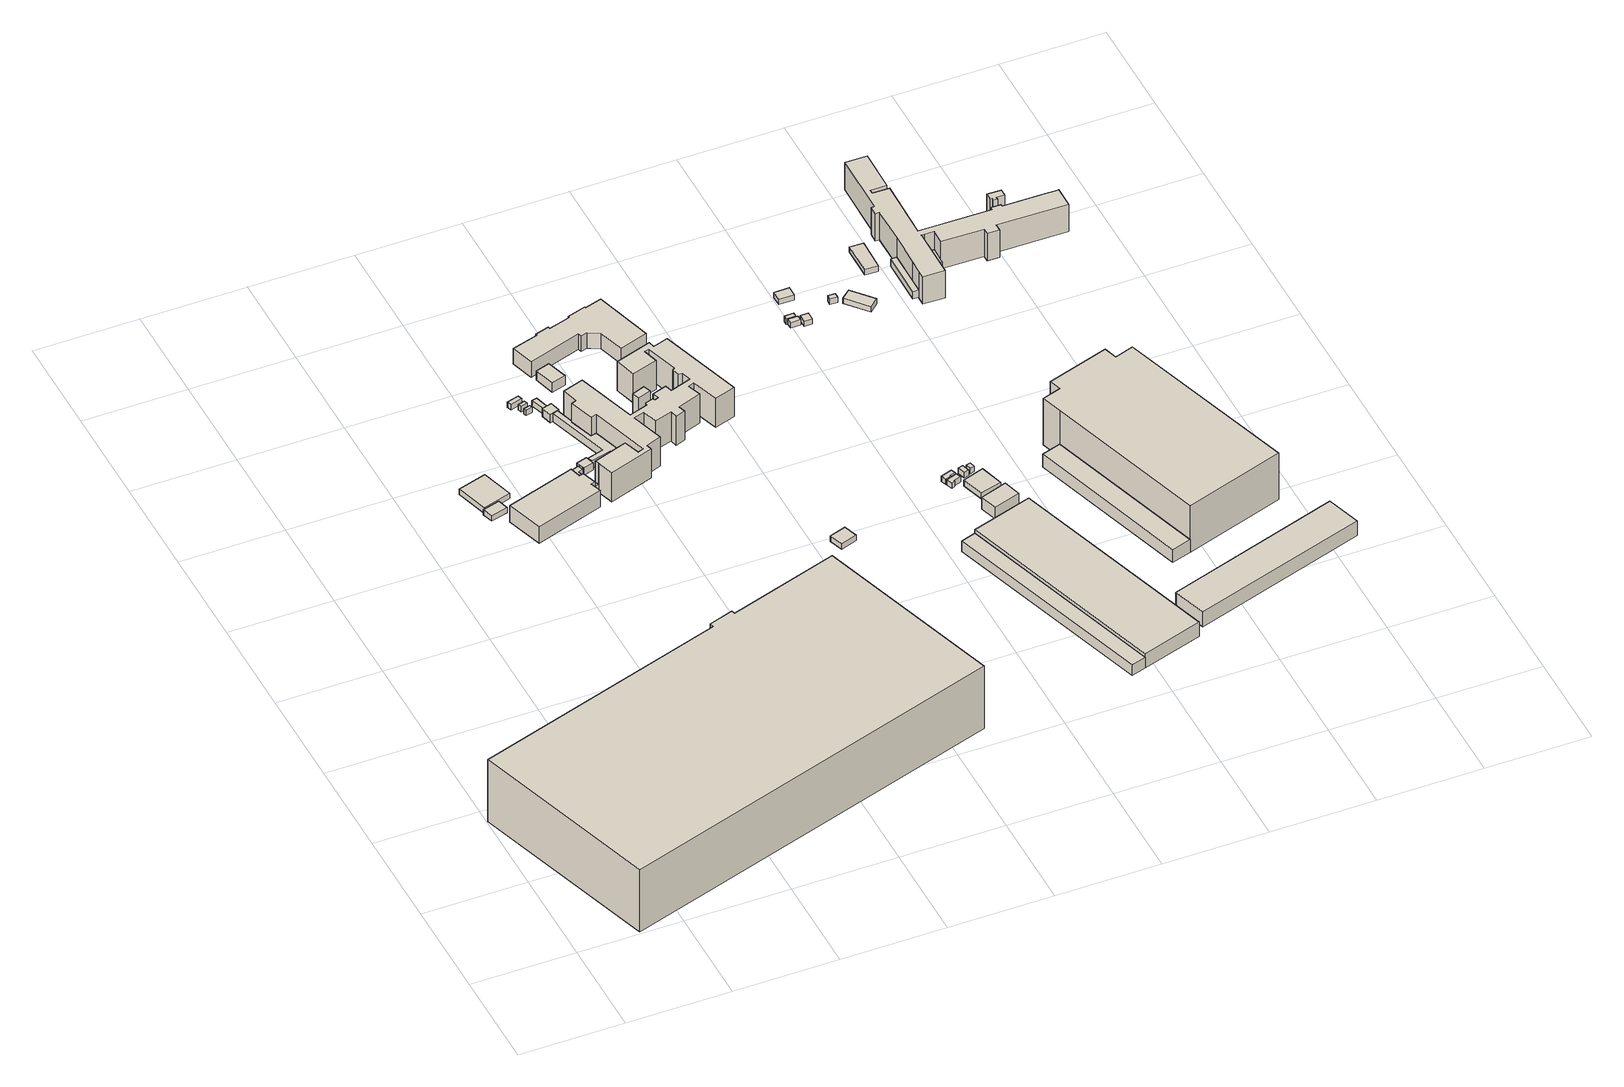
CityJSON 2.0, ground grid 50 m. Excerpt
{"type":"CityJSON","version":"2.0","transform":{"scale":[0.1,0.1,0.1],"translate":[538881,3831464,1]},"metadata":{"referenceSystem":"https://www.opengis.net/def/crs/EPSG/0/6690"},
"CityObjects":{
"building1":{"type":"Building","attributes":{"計測周辺長":590.69,"1/2500図郭":83,"区名":"住之江区","町丁目名称":"南港中１丁目","街区番号":4,"class":"3002","usage":"431","measuredHeight":34.9,"storeysAboveGround":4,"BuildingDetailAttribute.buildingRoofEdgeArea":19008.39,"BuildingDetailAttribute.buildingStructureType":"603","BuildingDetailAttribute.buildingStructureOrgType":"3","BuildingDetailAttribute.detailedUsage":"1720","BuildingDetailAttribute.specifiedBuildingCoverageRate":0.6,"BuildingDetailAttribute.surveyYear":2017,"BuildingTsunamiRiskAttribute.description":"1","BuildingTsunamiRiskAttribute.rank":"1","BuildingTsunamiRiskAttribute.depth":0.45,"BuildingHighTideRiskAttribute.description":"1","BuildingHighTideRiskAttribute.rank":"3","BuildingHighTideRiskAttribute.depth":3.2,"BuildingIDAttribute.prefecture":"27","BuildingIDAttribute.city":"27125"},"geometry":[{"type":"Solid","lod":"1","boundaries":[[[[0,1,2,3,4,5,6,7]],[[6,8,9,7]],[[5,10,8,6]],[[4,11,10,5]],[[3,12,11,4]],[[2,13,12,3]],[[1,14,13,2]],[[0,15,14,1]],[[7,9,15,0]],[[8,10,11,12,13,14,15,9]]]]}]},
"building2":{"type":"Building","attributes":{"class":"3001","BuildingDetailAttribute.specifiedBuildingCoverageRate":0.6,"BuildingDetailAttribute.surveyYear":2017,"BuildingHighTideRiskAttribute.description":"1","BuildingHighTideRiskAttribute.rank":"2","BuildingHighTideRiskAttribute.depth":1.57,"BuildingIDAttribute.prefecture":"27","BuildingIDAttribute.city":"27125"},"geometry":[{"type":"Solid","lod":"1","boundaries":[[[[16,17,18,19]],[[18,20,21,19]],[[17,22,20,18]],[[16,23,22,17]],[[19,21,23,16]],[[20,22,23,21]]]]}]},
"building3":{"type":"Building","attributes":{"class":"3001","BuildingDetailAttribute.specifiedBuildingCoverageRate":0.6,"BuildingDetailAttribute.surveyYear":2017,"BuildingHighTideRiskAttribute.description":"1","BuildingHighTideRiskAttribute.rank":"2","BuildingHighTideRiskAttribute.depth":1.65,"BuildingIDAttribute.prefecture":"27","BuildingIDAttribute.city":"27125"},"geometry":[{"type":"Solid","lod":"1","boundaries":[[[[24,25,26,27]],[[26,28,29,27]],[[25,30,28,26]],[[24,31,30,25]],[[27,29,31,24]],[[28,30,31,29]]]]}]},
"building4":{"type":"Building","attributes":{"計測周辺長":111.34,"1/2500図郭":83,"区名":"住之江区","町丁目名称":"南港中３丁目","街区番号":7,"class":"3002","usage":"422","measuredHeight":9.1,"storeysAboveGround":2,"BuildingDetailAttribute.buildingRoofEdgeArea":666.47,"BuildingDetailAttribute.buildingStructureType":"603","BuildingDetailAttribute.buildingStructureOrgType":"3","BuildingDetailAttribute.detailedUsage":"1402","BuildingDetailAttribute.specifiedBuildingCoverageRate":0.6,"BuildingDetailAttribute.surveyYear":2017,"BuildingHighTideRiskAttribute.description":"1","BuildingHighTideRiskAttribute.rank":"2","BuildingHighTideRiskAttribute.depth":1.54,"BuildingIDAttribute.prefecture":"27","BuildingIDAttribute.city":"27125"},"geometry":[{"type":"Solid","lod":"1","boundaries":[[[[32,33,34,35,36,37,38,39]],[[38,40,41,39]],[[37,42,40,38]],[[36,43,42,37]],[[35,44,43,36]],[[34,45,44,35]],[[33,46,45,34]],[[32,47,46,33]],[[39,41,47,32]],[[40,42,43,44,45,46,47,41]]]]}]},
"building5":{"type":"Building","attributes":{"計測周辺長":47.91,"1/2500図郭":83,"区名":"住之江区","町丁目名称":"南港中３丁目","街区番号":7,"class":"3003","usage":"422","storeysAboveGround":1,"BuildingDetailAttribute.buildingRoofEdgeArea":84.38,"BuildingDetailAttribute.buildingStructureType":"610","BuildingDetailAttribute.buildingStructureOrgType":"2","BuildingDetailAttribute.detailedUsage":"1402","BuildingDetailAttribute.specifiedBuildingCoverageRate":0.6,"BuildingDetailAttribute.surveyYear":2017,"BuildingHighTideRiskAttribute.description":"1","BuildingHighTideRiskAttribute.rank":"2","BuildingHighTideRiskAttribute.depth":1.54,"BuildingIDAttribute.prefecture":"27","BuildingIDAttribute.city":"27125"},"geometry":[{"type":"Solid","lod":"1","boundaries":[[[[48,49,50,51,52,53,54,55,56,57,58,59,60]],[[59,61,62,60]],[[58,63,61,59]],[[57,64,63,58]],[[56,65,64,57]],[[55,66,65,56]],[[54,67,66,55]],[[53,68,67,54]],[[52,69,68,53]],[[51,70,69,52]],[[50,71,70,51]],[[49,72,71,50]],[[48,73,72,49]],[[60,62,73,48]],[[61,63,64,65,66,67,68,69,70,71,72,73,62]]]]}]},
"building6":{"type":"Building","attributes":{"計測周辺長":19.78,"1/2500図郭":83,"区名":"住之江区","町丁目名称":"南港中３丁目","街区番号":7,"class":"3001","usage":"422","measuredHeight":4,"storeysAboveGround":1,"BuildingDetailAttribute.buildingRoofEdgeArea":24.19,"BuildingDetailAttribute.buildingStructureType":"610","BuildingDetailAttribute.buildingStructureOrgType":"2","BuildingDetailAttribute.detailedUsage":"1402","BuildingDetailAttribute.specifiedBuildingCoverageRate":0.6,"BuildingDetailAttribute.surveyYear":2017,"BuildingHighTideRiskAttribute.description":"1","BuildingHighTideRiskAttribute.rank":"2","BuildingHighTideRiskAttribute.depth":1.48,"BuildingIDAttribute.prefecture":"27","BuildingIDAttribute.city":"27125"},"geometry":[{"type":"Solid","lod":"1","boundaries":[[[[74,60,75,76,77,78,48]],[[78,79,80,48]],[[77,81,79,78]],[[76,82,81,77]],[[75,83,82,76]],[[60,84,83,75]],[[74,85,84,60]],[[48,80,85,74]],[[79,81,82,83,84,85,80]]]]}]},
"building7":{"type":"Building","attributes":{"class":"3001","BuildingDetailAttribute.specifiedBuildingCoverageRate":0.6,"BuildingDetailAttribute.surveyYear":2017,"BuildingHighTideRiskAttribute.description":"1","BuildingHighTideRiskAttribute.rank":"2","BuildingHighTideRiskAttribute.depth":1.75,"BuildingIDAttribute.prefecture":"27","BuildingIDAttribute.city":"27125"},"geometry":[{"type":"Solid","lod":"1","boundaries":[[[[86,87,88,89]],[[88,90,91,89]],[[87,92,90,88]],[[86,93,92,87]],[[89,91,93,86]],[[90,92,93,91]]]]}]},
"building8":{"type":"Building","attributes":{"class":"3001","BuildingDetailAttribute.specifiedBuildingCoverageRate":0.6,"BuildingDetailAttribute.surveyYear":2017,"BuildingHighTideRiskAttribute.description":"1","BuildingHighTideRiskAttribute.rank":"2","BuildingHighTideRiskAttribute.depth":1.75,"BuildingIDAttribute.prefecture":"27","BuildingIDAttribute.city":"27125"},"geometry":[{"type":"Solid","lod":"1","boundaries":[[[[94,95,96,97]],[[96,98,99,97]],[[95,100,98,96]],[[94,101,100,95]],[[97,99,101,94]],[[98,100,101,99]]]]}]},
"building9":{"type":"Building","attributes":{"class":"3001","BuildingDetailAttribute.specifiedBuildingCoverageRate":0.6,"BuildingDetailAttribute.surveyYear":2017,"BuildingHighTideRiskAttribute.description":"1","BuildingHighTideRiskAttribute.rank":"2","BuildingHighTideRiskAttribute.depth":1.75,"BuildingIDAttribute.prefecture":"27","BuildingIDAttribute.city":"27125"},"geometry":[{"type":"Solid","lod":"1","boundaries":[[[[102,103,104,105]],[[104,106,107,105]],[[103,108,106,104]],[[102,109,108,103]],[[105,107,109,102]],[[106,108,109,107]]]]}]},
"building10":{"type":"Building","attributes":{"計測周辺長":20.42,"1/2500図郭":83,"区名":"住之江区","町丁目名称":"南港中３丁目","街区番号":7,"class":"3003","usage":"422","measuredHeight":4.5,"storeysAboveGround":1,"BuildingDetailAttribute.buildingRoofEdgeArea":26.01,"BuildingDetailAttribute.buildingStructureType":"610","BuildingDetailAttribute.buildingStructureOrgType":"2","BuildingDetailAttribute.detailedUsage":"1402","BuildingDetailAttribute.specifiedBuildingCoverageRate":0.6,"BuildingDetailAttribute.surveyYear":2017,"BuildingHighTideRiskAttribute.description":"1","BuildingHighTideRiskAttribute.rank":"2","BuildingHighTideRiskAttribute.depth":1.57,"BuildingIDAttribute.prefecture":"27","BuildingIDAttribute.city":"27125"},"geometry":[{"type":"Solid","lod":"1","boundaries":[[[[110,111,112,113,114,115,116,117]],[[116,118,119,117]],[[115,120,118,116]],[[114,121,120,115]],[[113,122,121,114]],[[112,123,122,113]],[[111,124,123,112]],[[110,125,124,111]],[[117,119,125,110]],[[118,120,121,122,123,124,125,119]]]]}]},
"building11":{"type":"Building","attributes":{"計測周辺長":20.89,"1/2500図郭":83,"区名":"住之江区","町丁目名称":"南港中３丁目","街区番号":7,"class":"3003","usage":"422","storeysAboveGround":1,"BuildingDetailAttribute.buildingRoofEdgeArea":19.59,"BuildingDetailAttribute.buildingStructureType":"610","BuildingDetailAttribute.buildingStructureOrgType":"2","BuildingDetailAttribute.detailedUsage":"1402","BuildingDetailAttribute.specifiedBuildingCoverageRate":0.6,"BuildingDetailAttribute.surveyYear":2017,"BuildingHighTideRiskAttribute.description":"1","BuildingHighTideRiskAttribute.rank":"2","BuildingHighTideRiskAttribute.depth":1.63,"BuildingIDAttribute.prefecture":"27","BuildingIDAttribute.city":"27125"},"geometry":[{"type":"Solid","lod":"1","boundaries":[[[[126,127,128,129]],[[128,130,131,129]],[[127,132,130,128]],[[126,133,132,127]],[[129,131,133,126]],[[130,132,133,131]]]]}]},
"building12":{"type":"Building","attributes":{"計測周辺長":130.68,"1/2500図郭":83,"区名":"住之江区","町丁目名称":"南港中３丁目","街区番号":7,"class":"3003","usage":"422","measuredHeight":4.5,"storeysAboveGround":1,"BuildingDetailAttribute.buildingRoofEdgeArea":194.33,"BuildingDetailAttribute.buildingStructureType":"610","BuildingDetailAttribute.buildingStructureOrgType":"2","BuildingDetailAttribute.detailedUsage":"1402","BuildingDetailAttribute.specifiedBuildingCoverageRate":0.6,"BuildingDetailAttribute.surveyYear":2017,"BuildingHighTideRiskAttribute.description":"1","BuildingHighTideRiskAttribute.rank":"2","BuildingHighTideRiskAttribute.depth":1.43,"BuildingIDAttribute.prefecture":"27","BuildingIDAttribute.city":"27125"},"geometry":[{"type":"Solid","lod":"1","boundaries":[[[[134,135,136,137,138,139,140,141,142,143,144,145,146,147]],[[146,148,149,147]],[[145,150,148,146]],[[144,151,150,145]],[[143,152,151,144]],[[142,153,152,143]],[[141,154,153,142]],[[140,155,154,141]],[[139,156,155,140]],[[138,157,156,139]],[[137,158,157,138]],[[136,159,158,137]],[[135,160,159,136]],[[134,161,160,135]],[[147,149,161,134]],[[148,150,151,152,153,154,155,156,157,158,159,160,161,149]]]]}]},
"building13":{"type":"Building","attributes":{"class":"3001","measuredHeight":3.3,"BuildingDetailAttribute.specifiedBuildingCoverageRate":0.6,"BuildingDetailAttribute.surveyYear":2017,"BuildingTsunamiRiskAttribute.description":"1","BuildingTsunamiRiskAttribute.rank":"2","BuildingTsunamiRiskAttribute.depth":0.64,"BuildingHighTideRiskAttribute.description":"1","BuildingHighTideRiskAttribute.rank":"3","BuildingHighTideRiskAttribute.depth":3.41,"BuildingIDAttribute.prefecture":"27","BuildingIDAttribute.city":"27125"},"geometry":[{"type":"Solid","lod":"1","boundaries":[[[[162,163,164,165]],[[164,166,167,165]],[[163,168,166,164]],[[162,169,168,163]],[[165,167,169,162]],[[166,168,169,167]]]]}]},
"building14":{"type":"Building","attributes":{"計測周辺長":35.13,"1/2500図郭":83,"区名":"住之江区","町丁目名称":"南港中３丁目","街区番号":7,"class":"3001","usage":"422","measuredHeight":5.2,"storeysAboveGround":2,"BuildingDetailAttribute.buildingRoofEdgeArea":74.5,"BuildingDetailAttribute.buildingStructureType":"603","BuildingDetailAttribute.buildingStructureOrgType":"3","BuildingDetailAttribute.detailedUsage":"1402","BuildingDetailAttribute.specifiedBuildingCoverageRate":0.6,"BuildingDetailAttribute.surveyYear":2017,"BuildingHighTideRiskAttribute.description":"1","BuildingHighTideRiskAttribute.rank":"2","BuildingHighTideRiskAttribute.depth":1.46,"BuildingIDAttribute.prefecture":"27","BuildingIDAttribute.city":"27125"},"geometry":[{"type":"Solid","lod":"1","boundaries":[[[[170,171,172,173]],[[172,174,175,173]],[[171,176,174,172]],[[170,177,176,171]],[[173,175,177,170]],[[174,176,177,175]]]]}]},
"building15":{"type":"Building","attributes":{"class":"3001","BuildingDetailAttribute.specifiedBuildingCoverageRate":0.6,"BuildingDetailAttribute.surveyYear":2017,"BuildingHighTideRiskAttribute.description":"1","BuildingHighTideRiskAttribute.rank":"2","BuildingHighTideRiskAttribute.depth":1.55,"BuildingIDAttribute.prefecture":"27","BuildingIDAttribute.city":"27125"},"geometry":[{"type":"Solid","lod":"1","boundaries":[[[[178,179,180,181]],[[180,182,183,181]],[[179,184,182,180]],[[178,185,184,179]],[[181,183,185,178]],[[182,184,185,183]]]]}]},
"building16":{"type":"Building","attributes":{"計測周辺長":21.05,"1/2500図郭":83,"区名":"住之江区","町丁目名称":"南港中３丁目","街区番号":7,"class":"3002","usage":"422","measuredHeight":18.4,"storeysAboveGround":1,"BuildingDetailAttribute.buildingRoofEdgeArea":25.53,"BuildingDetailAttribute.buildingStructureType":"610","BuildingDetailAttribute.buildingStructureOrgType":"2","BuildingDetailAttribute.detailedUsage":"1402","BuildingDetailAttribute.specifiedBuildingCoverageRate":0.6,"BuildingDetailAttribute.surveyYear":2017,"BuildingHighTideRiskAttribute.description":"1","BuildingHighTideRiskAttribute.rank":"2","BuildingHighTideRiskAttribute.depth":1.46,"BuildingIDAttribute.prefecture":"27","BuildingIDAttribute.city":"27125"},"geometry":[{"type":"Solid","lod":"1","boundaries":[[[[186,187,188,189]],[[188,190,191,189]],[[187,192,190,188]],[[186,193,192,187]],[[189,191,193,186]],[[190,192,193,191]]]]}]},
"building17":{"type":"Building","attributes":{"計測周辺長":440.83,"1/2500図郭":83,"区名":"住之江区","町丁目名称":"南港中３丁目","街区番号":7,"class":"3002","usage":"422","measuredHeight":16.3,"storeysAboveGround":4,"BuildingDetailAttribute.buildingRoofEdgeArea":1696.72,"BuildingDetailAttribute.buildingStructureType":"603","BuildingDetailAttribute.buildingStructureOrgType":"3","BuildingDetailAttribute.detailedUsage":"1402","BuildingDetailAttribute.specifiedBuildingCoverageRate":0.6,"BuildingDetailAttribute.surveyYear":2017,"BuildingTsunamiRiskAttribute.description":"1","BuildingTsunamiRiskAttribute.rank":"1","BuildingTsunamiRiskAttribute.depth":0.19,"BuildingHighTideRiskAttribute.description":"1","BuildingHighTideRiskAttribute.rank":"2","BuildingHighTideRiskAttribute.depth":1.57,"BuildingIDAttribute.prefecture":"27","BuildingIDAttribute.city":"27125"},"geometry":[{"type":"Solid","lod":"1","boundaries":[[[[194,195,196,197,198,199,200,201,202,203,204,205,206,207,208,209,210,211,212,213,214,215,216,217,218,219,220,221,222,223,224,225,226,227,228,229,230,231,232,233,234,235,236,237,238,239,240,241,242,243,244,245,246]],[[245,247,248,246]],[[244,249,247,245]],[[243,250,249,244]],[[242,251,250,243]],[[241,252,251,242]],[[240,253,252,241]],[[239,254,253,240]],[[238,255,254,239]],[[237,256,255,238]],[[236,257,256,237]],[[235,258,257,236]],[[234,259,258,235]],[[233,260,259,234]],[[232,261,260,233]],[[231,262,261,232]],[[230,263,262,231]],[[229,264,263,230]],[[228,265,264,229]],[[227,266,265,228]],[[226,267,266,227]],[[225,268,267,226]],[[224,269,268,225]],[[223,270,269,224]],[[222,271,270,223]],[[221,272,271,222]],[[220,273,272,221]],[[219,274,273,220]],[[218,275,274,219]],[[217,276,275,218]],[[216,277,276,217]],[[215,278,277,216]],[[214,279,278,215]],[[213,280,279,214]],[[212,281,280,213]],[[211,282,281,212]],[[210,283,282,211]],[[209,284,283,210]],[[208,285,284,209]],[[207,286,285,208]],[[206,287,286,207]],[[205,288,287,206]],[[204,289,288,205]],[[203,290,289,204]],[[202,291,290,203]],[[201,292,291,202]],[[200,293,292,201]],[[199,294,293,200]],[[198,295,294,199]],[[197,296,295,198]],[[196,297,296,197]],[[195,298,297,196]],[[194,299,298,195]],[[246,248,299,194]],[[247,249,250,251,252,253,254,255,256,257,258,259,260,261,262,263,264,265,266,267,268,269,270,271,272,273,274,275,276,277,278,279,280,281,282,283,284,285,286,287,288,289,290,291,292,293,294,295,296,297,298,299,248]]]]}]},
"building18":{"type":"Building","attributes":{"計測周辺長":147.83,"1/2500図郭":83,"区名":"住之江区","町丁目名称":"南港中３丁目","街区番号":7,"class":"3001","usage":"422","measuredHeight":8.7,"storeysAboveGround":2,"BuildingDetailAttribute.buildingRoofEdgeArea":727,"BuildingDetailAttribute.buildingStructureType":"603","BuildingDetailAttribute.buildingStructureOrgType":"3","BuildingDetailAttribute.detailedUsage":"1402","BuildingDetailAttribute.specifiedBuildingCoverageRate":0.6,"BuildingDetailAttribute.surveyYear":2017,"BuildingHighTideRiskAttribute.description":"1","BuildingHighTideRiskAttribute.rank":"2","BuildingHighTideRiskAttribute.depth":2,"BuildingIDAttribute.prefecture":"27","BuildingIDAttribute.city":"27125"},"geometry":[{"type":"Solid","lod":"1","boundaries":[[[[300,301,302,303,304,305,306,307,308,309,310,311,312,313,314,315,316]],[[315,317,318,316]],[[314,319,317,315]],[[313,320,319,314]],[[312,321,320,313]],[[311,322,321,312]],[[310,323,322,311]],[[309,324,323,310]],[[308,325,324,309]],[[307,326,325,308]],[[306,327,326,307]],[[305,328,327,306]],[[304,329,328,305]],[[303,330,329,304]],[[302,331,330,303]],[[301,332,331,302]],[[300,333,332,301]],[[316,318,333,300]],[[317,319,320,321,322,323,324,325,326,327,328,329,330,331,332,333,318]]]]}]},
"building19":{"type":"Building","attributes":{"計測周辺長":30.57,"1/2500図郭":83,"区名":"住之江区","町丁目名称":"南港中１丁目","街区番号":3,"class":"3001","usage":"431","measuredHeight":3.1,"storeysAboveGround":1,"BuildingDetailAttribute.buildingRoofEdgeArea":57.99,"BuildingDetailAttribute.buildingStructureType":"610","BuildingDetailAttribute.buildingStructureOrgType":"2","BuildingDetailAttribute.detailedUsage":"1720","BuildingDetailAttribute.specifiedBuildingCoverageRate":0.6,"BuildingDetailAttribute.surveyYear":2017,"BuildingTsunamiRiskAttribute.description":"1","BuildingTsunamiRiskAttribute.rank":"2","BuildingTsunamiRiskAttribute.depth":1.31,"BuildingHighTideRiskAttribute.description":"1","BuildingHighTideRiskAttribute.rank":"3","BuildingHighTideRiskAttribute.depth":4.07,"BuildingIDAttribute.prefecture":"27","BuildingIDAttribute.city":"27125"},"geometry":[{"type":"Solid","lod":"1","boundaries":[[[[334,335,336,337]],[[336,338,339,337]],[[335,340,338,336]],[[334,341,340,335]],[[337,339,341,334]],[[338,340,341,339]]]]}]},
"building20":{"type":"Building","attributes":{"計測周辺長":231.43,"1/2500図郭":83,"区名":"住之江区","町丁目名称":"南港中１丁目","街区番号":3,"class":"3003","usage":"431","measuredHeight":5.9,"storeysAboveGround":1,"BuildingDetailAttribute.buildingRoofEdgeArea":818.46,"BuildingDetailAttribute.buildingStructureType":"610","BuildingDetailAttribute.buildingStructureOrgType":"2","BuildingDetailAttribute.detailedUsage":"1720","BuildingDetailAttribute.specifiedBuildingCoverageRate":0.6,"BuildingDetailAttribute.surveyYear":2017,"BuildingTsunamiRiskAttribute.description":"1","BuildingTsunamiRiskAttribute.rank":"2","BuildingTsunamiRiskAttribute.depth":1.09,"BuildingHighTideRiskAttribute.description":"1","BuildingHighTideRiskAttribute.rank":"3","BuildingHighTideRiskAttribute.depth":3.86,"BuildingIDAttribute.prefecture":"27","BuildingIDAttribute.city":"27125"},"geometry":[{"type":"Solid","lod":"1","boundaries":[[[[342,343,344,345]],[[344,346,347,345]],[[343,348,346,344]],[[342,349,348,343]],[[345,347,349,342]],[[346,348,349,347]]]]}]},
"building21":{"type":"Building","attributes":{"計測周辺長":277.62,"1/2500図郭":83,"区名":"住之江区","町丁目名称":"南港中１丁目","街区番号":3,"class":"3001","usage":"431","measuredHeight":8,"storeysAboveGround":1,"BuildingDetailAttribute.buildingRoofEdgeArea":3316.38,"BuildingDetailAttribute.buildingStructureType":"610","BuildingDetailAttribute.buildingStructureOrgType":"2","BuildingDetailAttribute.detailedUsage":"1720","BuildingDetailAttribute.specifiedBuildingCoverageRate":0.6,"BuildingDetailAttribute.surveyYear":2017,"BuildingTsunamiRiskAttribute.description":"1","BuildingTsunamiRiskAttribute.rank":"2","BuildingTsunamiRiskAttribute.depth":1.09,"BuildingHighTideRiskAttribute.description":"1","BuildingHighTideRiskAttribute.rank":"3","BuildingHighTideRiskAttribute.depth":3.92,"BuildingIDAttribute.prefecture":"27","BuildingIDAttribute.city":"27125"},"geometry":[{"type":"Solid","lod":"1","boundaries":[[[[350,351,352,353]],[[352,354,355,353]],[[351,356,354,352]],[[350,357,356,351]],[[353,355,357,350]],[[354,356,357,355]]]]}]},
"building22":{"type":"Building","attributes":{"計測周辺長":17.05,"1/2500図郭":83,"区名":"住之江区","町丁目名称":"南港中１丁目","街区番号":3,"class":"3001","usage":"431","storeysAboveGround":1,"BuildingDetailAttribute.buildingRoofEdgeArea":14.67,"BuildingDetailAttribute.buildingStructureType":"610","BuildingDetailAttribute.buildingStructureOrgType":"2","BuildingDetailAttribute.detailedUsage":"1720","BuildingDetailAttribute.specifiedBuildingCoverageRate":0.6,"BuildingDetailAttribute.surveyYear":2017,"BuildingTsunamiRiskAttribute.description":"1","BuildingTsunamiRiskAttribute.rank":"2","BuildingTsunamiRiskAttribute.depth":1.15,"BuildingHighTideRiskAttribute.description":"1","BuildingHighTideRiskAttribute.rank":"3","BuildingHighTideRiskAttribute.depth":3.91,"BuildingIDAttribute.prefecture":"27","BuildingIDAttribute.city":"27125"},"geometry":[{"type":"Solid","lod":"1","boundaries":[[[[358,359,360,361,362,363]],[[362,364,365,363]],[[361,366,364,362]],[[360,367,366,361]],[[359,368,367,360]],[[358,369,368,359]],[[363,365,369,358]],[[364,366,367,368,369,365]]]]}]},
"building23":{"type":"Building","attributes":{"計測周辺長":17.67,"1/2500図郭":83,"区名":"住之江区","町丁目名称":"南港中１丁目","街区番号":3,"class":"3001","usage":"431","storeysAboveGround":1,"BuildingDetailAttribute.buildingRoofEdgeArea":16.04,"BuildingDetailAttribute.buildingStructureType":"610","BuildingDetailAttribute.buildingStructureOrgType":"2","BuildingDetailAttribute.detailedUsage":"1720","BuildingDetailAttribute.specifiedBuildingCoverageRate":0.6,"BuildingDetailAttribute.surveyYear":2017,"BuildingTsunamiRiskAttribute.description":"1","BuildingTsunamiRiskAttribute.rank":"2","BuildingTsunamiRiskAttribute.depth":1.21,"BuildingHighTideRiskAttribute.description":"1","BuildingHighTideRiskAttribute.rank":"3","BuildingHighTideRiskAttribute.depth":3.97,"BuildingIDAttribute.prefecture":"27","BuildingIDAttribute.city":"27125"},"geometry":[{"type":"Solid","lod":"1","boundaries":[[[[370,371,372,373,374,375]],[[374,376,377,375]],[[373,378,376,374]],[[372,379,378,373]],[[371,380,379,372]],[[370,381,380,371]],[[375,377,381,370]],[[376,378,379,380,381,377]]]]}]},
"building24":{"type":"Building","attributes":{"class":"3001","measuredHeight":6.6,"BuildingDetailAttribute.specifiedBuildingCoverageRate":0.6,"BuildingDetailAttribute.surveyYear":2017,"BuildingTsunamiRiskAttribute.description":"1","BuildingTsunamiRiskAttribute.rank":"2","BuildingTsunamiRiskAttribute.depth":0.97,"BuildingHighTideRiskAttribute.description":"1","BuildingHighTideRiskAttribute.rank":"3","BuildingHighTideRiskAttribute.depth":3.73,"BuildingIDAttribute.prefecture":"27","BuildingIDAttribute.city":"27125"},"geometry":[{"type":"Solid","lod":"1","boundaries":[[[[382,383,384,385]],[[384,386,387,385]],[[383,388,386,384]],[[382,389,388,383]],[[385,387,389,382]],[[386,388,389,387]]]]}]},
"building25":{"type":"Building","attributes":{"計測周辺長":13.22,"1/2500図郭":83,"区名":"住之江区","町丁目名称":"南港中１丁目","街区番号":3,"class":"3001","usage":"431","storeysAboveGround":1,"BuildingDetailAttribute.buildingRoofEdgeArea":10.35,"BuildingDetailAttribute.buildingStructureType":"610","BuildingDetailAttribute.buildingStructureOrgType":"2","BuildingDetailAttribute.detailedUsage":"1720","BuildingDetailAttribute.specifiedBuildingCoverageRate":0.6,"BuildingDetailAttribute.surveyYear":2017,"BuildingTsunamiRiskAttribute.description":"1","BuildingTsunamiRiskAttribute.rank":"2","BuildingTsunamiRiskAttribute.depth":1.21,"BuildingHighTideRiskAttribute.description":"1","BuildingHighTideRiskAttribute.rank":"3","BuildingHighTideRiskAttribute.depth":3.97,"BuildingIDAttribute.prefecture":"27","BuildingIDAttribute.city":"27125"},"geometry":[{"type":"Solid","lod":"1","boundaries":[[[[390,391,392,393]],[[392,394,395,393]],[[391,396,394,392]],[[390,397,396,391]],[[393,395,397,390]],[[394,396,397,395]]]]}]},
"building26":{"type":"Building","attributes":{"計測周辺長":44.25,"1/2500図郭":83,"区名":"住之江区","町丁目名称":"南港中１丁目","街区番号":3,"class":"3001","usage":"431","measuredHeight":3.3,"storeysAboveGround":1,"BuildingDetailAttribute.buildingRoofEdgeArea":122.23,"BuildingDetailAttribute.buildingStructureType":"610","BuildingDetailAttribute.buildingStructureOrgType":"2","BuildingDetailAttribute.detailedUsage":"1720","BuildingDetailAttribute.specifiedBuildingCoverageRate":0.6,"BuildingDetailAttribute.surveyYear":2017,"BuildingTsunamiRiskAttribute.description":"1","BuildingTsunamiRiskAttribute.rank":"2","BuildingTsunamiRiskAttribute.depth":1.12,"BuildingHighTideRiskAttribute.description":"1","BuildingHighTideRiskAttribute.rank":"3","BuildingHighTideRiskAttribute.depth":3.88,"BuildingIDAttribute.prefecture":"27","BuildingIDAttribute.city":"27125"},"geometry":[{"type":"Solid","lod":"1","boundaries":[[[[398,399,400,401]],[[400,402,403,401]],[[399,404,402,400]],[[398,405,404,399]],[[401,403,405,398]],[[402,404,405,403]]]]}]},
"building27":{"type":"Building","attributes":{"計測周辺長":10.43,"1/2500図郭":83,"区名":"住之江区","町丁目名称":"南港中１丁目","街区番号":3,"class":"3001","usage":"431","storeysAboveGround":1,"BuildingDetailAttribute.buildingRoofEdgeArea":6.71,"BuildingDetailAttribute.buildingStructureType":"610","BuildingDetailAttribute.buildingStructureOrgType":"2","BuildingDetailAttribute.detailedUsage":"1720","BuildingDetailAttribute.specifiedBuildingCoverageRate":0.6,"BuildingDetailAttribute.surveyYear":2017,"BuildingTsunamiRiskAttribute.description":"1","BuildingTsunamiRiskAttribute.rank":"2","BuildingTsunamiRiskAttribute.depth":1.01,"BuildingHighTideRiskAttribute.description":"1","BuildingHighTideRiskAttribute.rank":"3","BuildingHighTideRiskAttribute.depth":3.77,"BuildingIDAttribute.prefecture":"27","BuildingIDAttribute.city":"27125"},"geometry":[{"type":"Solid","lod":"1","boundaries":[[[[406,407,408,409]],[[408,410,411,409]],[[407,412,410,408]],[[406,413,412,407]],[[409,411,413,406]],[[410,412,413,411]]]]}]},
"building28":{"type":"Building","attributes":{"class":"3001","BuildingDetailAttribute.specifiedBuildingCoverageRate":0.6,"BuildingDetailAttribute.surveyYear":2017,"BuildingHighTideRiskAttribute.description":"1","BuildingHighTideRiskAttribute.rank":"2","BuildingHighTideRiskAttribute.depth":1.42,"BuildingIDAttribute.prefecture":"27","BuildingIDAttribute.city":"27125"},"geometry":[{"type":"Solid","lod":"1","boundaries":[[[[414,415,416,417]],[[416,418,419,417]],[[415,420,418,416]],[[414,421,420,415]],[[417,419,421,414]],[[418,420,421,419]]]]}]},
"building29":{"type":"Building","attributes":{"計測周辺長":13.51,"1/2500図郭":83,"区名":"住之江区","町丁目名称":"南港中２丁目","街区番号":8,"class":"3003","usage":"454","storeysAboveGround":1,"BuildingDetailAttribute.buildingRoofEdgeArea":10.12,"BuildingDetailAttribute.buildingStructureType":"610","BuildingDetailAttribute.buildingStructureOrgType":"2","BuildingDetailAttribute.detailedUsage":"1930","BuildingDetailAttribute.specifiedBuildingCoverageRate":0.6,"BuildingDetailAttribute.surveyYear":2017,"BuildingHighTideRiskAttribute.description":"1","BuildingHighTideRiskAttribute.rank":"2","BuildingHighTideRiskAttribute.depth":1.42,"BuildingIDAttribute.prefecture":"27","BuildingIDAttribute.city":"27125"},"geometry":[{"type":"Solid","lod":"1","boundaries":[[[[422,423,424,425]],[[424,426,427,425]],[[423,428,426,424]],[[422,429,428,423]],[[425,427,429,422]],[[426,428,429,427]]]]}]},
"building30":{"type":"Building","attributes":{"class":"3001","BuildingDetailAttribute.specifiedBuildingCoverageRate":0.6,"BuildingDetailAttribute.surveyYear":2017,"BuildingHighTideRiskAttribute.description":"1","BuildingHighTideRiskAttribute.rank":"2","BuildingHighTideRiskAttribute.depth":1.42,"BuildingIDAttribute.prefecture":"27","BuildingIDAttribute.city":"27125"},"geometry":[{"type":"Solid","lod":"1","boundaries":[[[[430,431,432,433]],[[432,434,435,433]],[[431,436,434,432]],[[430,437,436,431]],[[433,435,437,430]],[[434,436,437,435]]]]}]},
"building31":{"type":"Building","attributes":{"計測周辺長":24.5,"1/2500図郭":83,"区名":"住之江区","町丁目名称":"南港中２丁目","街区番号":8,"class":"3003","usage":"431","storeysAboveGround":1,"BuildingDetailAttribute.buildingRoofEdgeArea":36.25,"BuildingDetailAttribute.buildingStructureType":"610","BuildingDetailAttribute.buildingStructureOrgType":"2","BuildingDetailAttribute.detailedUsage":"1740","BuildingDetailAttribute.specifiedBuildingCoverageRate":0.6,"BuildingDetailAttribute.surveyYear":2017,"BuildingHighTideRiskAttribute.description":"1","BuildingHighTideRiskAttribute.rank":"2","BuildingHighTideRiskAttribute.depth":1.1,"BuildingIDAttribute.prefecture":"27","BuildingIDAttribute.city":"27125"},"geometry":[{"type":"Solid","lod":"1","boundaries":[[[[438,439,440,441]],[[440,442,443,441]],[[439,444,442,440]],[[438,445,444,439]],[[441,443,445,438]],[[442,444,445,443]]]]}]},
"building32":{"type":"Building","attributes":{"class":"3001","BuildingDetailAttribute.specifiedBuildingCoverageRate":0.6,"BuildingDetailAttribute.surveyYear":2017,"BuildingHighTideRiskAttribute.description":"1","BuildingHighTideRiskAttribute.rank":"2","BuildingHighTideRiskAttribute.depth":1.39,"BuildingIDAttribute.prefecture":"27","BuildingIDAttribute.city":"27125"},"geometry":[{"type":"Solid","lod":"1","boundaries":[[[[446,447,448,449]],[[448,450,451,449]],[[447,452,450,448]],[[446,453,452,447]],[[449,451,453,446]],[[450,452,453,451]]]]}]},
"building33":{"type":"Building","attributes":{"計測周辺長":185.67,"1/2500図郭":83,"区名":"住之江区","町丁目名称":"南港中１丁目","街区番号":3,"class":"3003","usage":"431","measuredHeight":7.3,"storeysAboveGround":1,"BuildingDetailAttribute.buildingRoofEdgeArea":814.93,"BuildingDetailAttribute.buildingStructureType":"610","BuildingDetailAttribute.buildingStructureOrgType":"2","BuildingDetailAttribute.detailedUsage":"1720","BuildingDetailAttribute.specifiedBuildingCoverageRate":0.6,"BuildingDetailAttribute.surveyYear":2017,"BuildingTsunamiRiskAttribute.description":"1","BuildingTsunamiRiskAttribute.rank":"2","BuildingTsunamiRiskAttribute.depth":1.1,"BuildingHighTideRiskAttribute.description":"1","BuildingHighTideRiskAttribute.rank":"3","BuildingHighTideRiskAttribute.depth":3.84,"BuildingIDAttribute.prefecture":"27","BuildingIDAttribute.city":"27125"},"geometry":[{"type":"Solid","lod":"1","boundaries":[[[[454,455,456,457]],[[456,458,459,457]],[[455,460,458,456]],[[454,461,460,455]],[[457,459,461,454]],[[458,460,461,459]]]]}]},
"building34":{"type":"Building","attributes":{"class":"3003","BuildingDetailAttribute.specifiedBuildingCoverageRate":0.6,"BuildingDetailAttribute.surveyYear":2017,"BuildingHighTideRiskAttribute.description":"1","BuildingHighTideRiskAttribute.rank":"2","BuildingHighTideRiskAttribute.depth":1.53,"BuildingIDAttribute.prefecture":"27","BuildingIDAttribute.city":"27125"},"geometry":[{"type":"Solid","lod":"1","boundaries":[[[[462,463,464,465]],[[464,466,467,465]],[[463,468,466,464]],[[462,469,468,463]],[[465,467,469,462]],[[466,468,469,467]]]]}]},
"building35":{"type":"Building","attributes":{"計測周辺長":210.61,"1/2500図郭":83,"区名":"住之江区","町丁目名称":"南港中１丁目","街区番号":3,"class":"3001","usage":"431","measuredHeight":8.4,"storeysAboveGround":1,"BuildingDetailAttribute.buildingRoofEdgeArea":1513.64,"BuildingDetailAttribute.buildingStructureType":"610","BuildingDetailAttribute.buildingStructureOrgType":"2","BuildingDetailAttribute.detailedUsage":"1720","BuildingDetailAttribute.specifiedBuildingCoverageRate":0.6,"BuildingDetailAttribute.surveyYear":2017,"BuildingTsunamiRiskAttribute.description":"1","BuildingTsunamiRiskAttribute.rank":"2","BuildingTsunamiRiskAttribute.depth":1.81,"BuildingHighTideRiskAttribute.description":"1","BuildingHighTideRiskAttribute.rank":"3","BuildingHighTideRiskAttribute.depth":4.54,"BuildingIDAttribute.prefecture":"27","BuildingIDAttribute.city":"27125"},"geometry":[{"type":"Solid","lod":"1","boundaries":[[[[470,471,472,473]],[[472,474,475,473]],[[471,476,474,472]],[[470,477,476,471]],[[473,475,477,470]],[[474,476,477,475]]]]}]},
"building36":{"type":"Building","attributes":{"計測周辺長":45.27,"1/2500図郭":83,"区名":"住之江区","町丁目名称":"南港中２丁目","街区番号":7,"class":"3003","usage":"431","storeysAboveGround":1,"BuildingDetailAttribute.buildingRoofEdgeArea":103.69,"BuildingDetailAttribute.buildingStructureType":"610","BuildingDetailAttribute.buildingStructureOrgType":"2","BuildingDetailAttribute.detailedUsage":"1740","BuildingDetailAttribute.specifiedBuildingCoverageRate":0.6,"BuildingDetailAttribute.surveyYear":2017,"BuildingHighTideRiskAttribute.description":"1","BuildingHighTideRiskAttribute.rank":"2","BuildingHighTideRiskAttribute.depth":1.23,"BuildingIDAttribute.prefecture":"27","BuildingIDAttribute.city":"27125"},"geometry":[{"type":"Solid","lod":"1","boundaries":[[[[478,479,480,481]],[[480,482,483,481]],[[479,484,482,480]],[[478,485,484,479]],[[481,483,485,478]],[[482,484,485,483]]]]}]},
"building37":{"type":"Building","attributes":{"計測周辺長":362.05,"1/2500図郭":83,"区名":"住之江区","町丁目名称":"南港中２丁目","街区番号":7,"class":"3003","usage":"422","measuredHeight":4,"storeysAboveGround":4,"BuildingDetailAttribute.buildingRoofEdgeArea":1558.6,"BuildingDetailAttribute.buildingStructureType":"603","BuildingDetailAttribute.buildingStructureOrgType":"3","BuildingDetailAttribute.detailedUsage":"1402","BuildingDetailAttribute.specifiedBuildingCoverageRate":0.6,"BuildingDetailAttribute.surveyYear":2017,"BuildingHighTideRiskAttribute.description":"1","BuildingHighTideRiskAttribute.rank":"2","BuildingHighTideRiskAttribute.depth":1.29,"BuildingIDAttribute.prefecture":"27","BuildingIDAttribute.city":"27125"},"geometry":[{"type":"Solid","lod":"1","boundaries":[[[[486,487,488,489,490]],[[489,491,492,490]],[[488,493,491,489]],[[487,494,493,488]],[[486,495,494,487]],[[490,492,495,486]],[[491,493,494,495,492]]]]}]},
"building38":{"type":"Building","attributes":{"計測周辺長":300.37,"1/2500図郭":83,"区名":"住之江区","町丁目名称":"南港中１丁目","街区番号":3,"class":"3002","usage":"431","measuredHeight":26.2,"storeysAboveGround":4,"BuildingDetailAttribute.buildingRoofEdgeArea":4918.47,"BuildingDetailAttribute.buildingStructureType":"603","BuildingDetailAttribute.buildingStructureOrgType":"3","BuildingDetailAttribute.detailedUsage":"1720","BuildingDetailAttribute.specifiedBuildingCoverageRate":0.6,"BuildingDetailAttribute.surveyYear":2017,"BuildingTsunamiRiskAttribute.description":"1","BuildingTsunamiRiskAttribute.rank":"2","BuildingTsunamiRiskAttribute.depth":1.1,"BuildingHighTideRiskAttribute.description":"1","BuildingHighTideRiskAttribute.rank":"3","BuildingHighTideRiskAttribute.depth":3.84,"BuildingIDAttribute.prefecture":"27","BuildingIDAttribute.city":"27125"},"geometry":[{"type":"Solid","lod":"1","boundaries":[[[[496,454,457,497,498,499,500,501,502,503]],[[502,504,505,503]],[[501,506,504,502]],[[500,507,506,501]],[[499,508,507,500]],[[498,509,508,499]],[[497,510,509,498]],[[457,511,510,497]],[[454,512,511,457]],[[496,513,512,454]],[[503,505,513,496]],[[504,506,507,508,509,510,511,512,513,505]]]]}]},
"building39":{"type":"Building","attributes":{"class":"3001","measuredHeight":4.4,"BuildingDetailAttribute.specifiedBuildingCoverageRate":0.6,"BuildingDetailAttribute.surveyYear":2017,"BuildingHighTideRiskAttribute.description":"1","BuildingHighTideRiskAttribute.rank":"2","BuildingHighTideRiskAttribute.depth":1.24,"BuildingIDAttribute.prefecture":"27","BuildingIDAttribute.city":"27125"},"geometry":[{"type":"Solid","lod":"1","boundaries":[[[[514,515,516,517,518]],[[517,519,520,518]],[[516,521,519,517]],[[515,522,521,516]],[[514,523,522,515]],[[518,520,523,514]],[[519,521,522,523,520]]]]}]},
"building40":{"type":"Building","attributes":{"計測周辺長":59.01,"1/2500図郭":83,"区名":"住之江区","町丁目名称":"南港中２丁目","街区番号":7,"class":"3003","usage":"422","storeysAboveGround":1,"BuildingDetailAttribute.buildingRoofEdgeArea":107.31,"BuildingDetailAttribute.buildingStructureType":"603","BuildingDetailAttribute.buildingStructureOrgType":"3","BuildingDetailAttribute.detailedUsage":"1402","BuildingDetailAttribute.specifiedBuildingCoverageRate":0.6,"BuildingDetailAttribute.surveyYear":2017,"BuildingHighTideRiskAttribute.description":"1","BuildingHighTideRiskAttribute.rank":"2","BuildingHighTideRiskAttribute.depth":1.35,"BuildingIDAttribute.prefecture":"27","BuildingIDAttribute.city":"27125"},"geometry":[{"type":"Solid","lod":"1","boundaries":[[[[524,525,526,527]],[[526,528,529,527]],[[525,530,528,526]],[[524,531,530,525]],[[527,529,531,524]],[[528,530,531,529]]]]}]},
"building41":{"type":"Building","attributes":{"計測周辺長":362.05,"1/2500図郭":83,"区名":"住之江区","町丁目名称":"南港中２丁目","街区番号":7,"class":"3002","usage":"422","measuredHeight":15.3,"storeysAboveGround":4,"BuildingDetailAttribute.buildingRoofEdgeArea":1558.6,"BuildingDetailAttribute.buildingStructureType":"603","BuildingDetailAttribute.buildingStructureOrgType":"3","BuildingDetailAttribute.detailedUsage":"1402","BuildingDetailAttribute.specifiedBuildingCoverageRate":0.6,"BuildingDetailAttribute.surveyYear":2017,"BuildingHighTideRiskAttribute.description":"1","BuildingHighTideRiskAttribute.rank":"2","BuildingHighTideRiskAttribute.depth":1.26,"BuildingIDAttribute.prefecture":"27","BuildingIDAttribute.city":"27125"},"geometry":[{"type":"Solid","lod":"1","boundaries":[[[[532,533,534,535,536,537,538,539,540,541,542,543,544,545,546,547,548,549,550,551,552,553,554,555,556,557,558,559,560,561,562,563,564,565,566]],[[565,567,568,566]],[[564,569,567,565]],[[563,570,569,564]],[[562,571,570,563]],[[561,572,571,562]],[[560,573,572,561]],[[559,574,573,560]],[[558,575,574,559]],[[557,576,575,558]],[[556,577,576,557]],[[555,578,577,556]],[[554,579,578,555]],[[553,580,579,554]],[[552,581,580,553]],[[551,582,581,552]],[[550,583,582,551]],[[549,584,583,550]],[[548,585,584,549]],[[547,586,585,548]],[[546,587,586,547]],[[545,588,587,546]],[[544,589,588,545]],[[543,590,589,544]],[[542,591,590,543]],[[541,592,591,542]],[[540,593,592,541]],[[539,594,593,540]],[[538,595,594,539]],[[537,596,595,538]],[[536,597,596,537]],[[535,598,597,536]],[[534,599,598,535]],[[533,600,599,534]],[[532,601,600,533]],[[566,568,601,532]],[[567,569,570,571,572,573,574,575,576,577,578,579,580,581,582,583,584,585,586,587,588,589,590,591,592,593,594,595,596,597,598,599,600,601,568]]]]}]},
"building42":{"type":"Building","attributes":{"計測周辺長":20.45,"1/2500図郭":83,"区名":"住之江区","町丁目名称":"南港中２丁目","街区番号":7,"class":"3002","usage":"422","measuredHeight":18.4,"storeysAboveGround":1,"BuildingDetailAttribute.buildingRoofEdgeArea":24.08,"BuildingDetailAttribute.buildingStructureType":"610","BuildingDetailAttribute.buildingStructureOrgType":"2","BuildingDetailAttribute.detailedUsage":"1402","BuildingDetailAttribute.specifiedBuildingCoverageRate":0.6,"BuildingDetailAttribute.surveyYear":2017,"BuildingHighTideRiskAttribute.description":"1","BuildingHighTideRiskAttribute.rank":"2","BuildingHighTideRiskAttribute.depth":1.34,"BuildingIDAttribute.prefecture":"27","BuildingIDAttribute.city":"27125"},"geometry":[{"type":"Solid","lod":"1","boundaries":[[[[602,603,604,605,606,607,608,609]],[[608,610,611,609]],[[607,612,610,608]],[[606,613,612,607]],[[605,614,613,606]],[[604,615,614,605]],[[603,616,615,604]],[[602,617,616,603]],[[609,611,617,602]],[[610,612,613,614,615,616,617,611]]]]}]}
},
"vertices":[
[2,919,14],[1230,1311,14],[1223,1331,14],[1341,1369,14],[1347,1351,14],[1877,1521,14],[2171,602,14],[296,2,14],[2171,602,363],[296,2,363],[1877,1521,363],[1347,1351,363],[1341,1369,363],[1223,1331,363],[1230,1311,363],[2,919,363],
[792,2712,36],[874,2736,36],[889,2684,36],[808,2661,36],[889,2684,66],[808,2661,66],[874,2736,66],[792,2712,66],
[753,2876,36],[891,2917,36],[938,2762,36],[799,2720,36],[938,2762,66],[799,2720,66],[891,2917,66],[753,2876,66],
[1269,2618,34],[1249,2611,34],[1267,2558,34],[933,2450,34],[876,2627,34],[1210,2735,34],[1225,2683,34],[1245,2688,34],[1225,2683,126],[1245,2688,126],[1210,2735,126],[876,2627,126],[933,2450,126],[1267,2558,126],[1249,2611,126],[1269,2618,126],
[1283,2776,36],[1260,2768,36],[1288,2676,36],[1298,2679,36],[1305,2659,36],[1261,2648,36],[1245,2688,36],[1225,2683,36],[1210,2735,36],[1205,2735,36],[1192,2775,36],[1274,2803,36],[1277,2797,36],[1274,2803,66],[1277,2797,66],[1192,2775,66],[1205,2735,66],[1210,2735,66],[1225,2683,66],[1245,2688,66],[1261,2648,66],[1305,2659,66],[1298,2679,66],[1288,2676,66],[1260,2768,66],[1283,2776,66],
[1285,2776,36],[1272,2813,36],[1324,2829,36],[1337,2786,36],[1285,2771,36],[1285,2771,76],[1283,2776,76],[1337,2786,76],[1324,2829,76],[1272,2813,76],[1277,2797,76],[1285,2776,76],
[1172,3306,35],[1229,3323,35],[1236,3301,35],[1179,3284,35],[1236,3301,65],[1179,3284,65],[1229,3323,65],[1172,3306,65],
[1218,3239,35],[1250,3247,35],[1254,3232,35],[1222,3224,35],[1254,3232,65],[1222,3224,65],[1250,3247,65],[1218,3239,65],
[1207,3271,35],[1240,3282,35],[1246,3264,35],[1213,3254,35],[1246,3264,65],[1213,3254,65],[1240,3282,65],[1207,3271,65],
[1335,3152,36],[1308,3144,36],[1309,3143,36],[1296,3138,36],[1283,3191,36],[1330,3204,36],[1343,3154,36],[1336,3152,36],[1343,3154,81],[1336,3152,81],[1330,3204,81],[1283,3191,81],[1296,3138,81],[1309,3143,81],[1308,3144,81],[1335,3152,81],
[1270,3271,35],[1295,3278,35],[1318,3201,35],[1295,3196,35],[1318,3201,65],[1295,3196,65],[1295,3278,65],[1270,3271,65],
[1336,3152,35],[1364,3061,35],[1359,3059,35],[1398,2945,35],[1425,2952,35],[1516,2668,35],[1488,2658,35],[1462,2735,35],[1457,2733,35],[1434,2822,35],[1334,2796,35],[1329,2819,35],[1406,2842,35],[1309,3143,35],[1406,2842,80],[1309,3143,80],[1329,2819,80],[1334,2796,80],[1434,2822,80],[1457,2733,80],[1462,2735,80],[1488,2658,80],[1516,2668,80],[1425,2952,80],[1398,2945,80],[1359,3059,80],[1364,3061,80],[1336,3152,80],
[1778,1701,18],[1807,1709,18],[1818,1670,18],[1789,1662,18],[1818,1670,50],[1789,1662,50],[1807,1709,50],[1778,1701,50],
[1356,3414,37],[1423,3435,37],[1454,3335,37],[1384,3314,37],[1454,3335,89],[1384,3314,89],[1423,3435,89],[1356,3414,89],
[1526,3108,37],[1551,3116,37],[1556,3094,37],[1534,3086,37],[1556,3094,67],[1534,3086,67],[1551,3116,67],[1526,3108,67],
[1604,2972,38],[1667,2995,38],[1680,2959,38],[1616,2936,38],[1680,2959,221],[1616,2936,221],[1667,2995,221],[1604,2972,221],
[1364,3059,21],[1364,3061,21],[1384,3069,21],[1363,3147,21],[1463,3180,21],[1556,2891,21],[1646,2920,21],[1648,2935,21],[1685,2947,21],[1693,2937,21],[1710,2943,21],[1700,2975,21],[1770,2998,21],[1780,2963,21],[1882,2997,21],[1867,3044,21],[1849,3044,21],[1841,3081,21],[1851,3089,21],[1802,3243,21],[1780,3238,21],[1801,3166,21],[1678,3127,21],[1647,3227,21],[1822,3284,21],[1830,3254,21],[1902,3277,21],[2031,2871,21],[1931,2837,21],[1887,2969,21],[1858,2957,21],[1881,2892,21],[1766,2851,21],[1777,2818,21],[1729,2800,21],[1721,2835,21],[1639,2809,21],[1616,2882,21],[1564,2866,21],[1613,2709,21],[1540,2679,21],[1546,2654,21],[1331,2581,21],[1305,2659,21],[1306,2659,21],[1298,2679,21],[1457,2733,21],[1462,2735,21],[1488,2658,21],[1516,2668,21],[1425,2952,21],[1398,2945,21],[1359,3059,21],[1398,2945,184],[1359,3059,184],[1425,2952,184],[1516,2668,184],[1488,2658,184],[1462,2735,184],[1457,2733,184],[1298,2679,184],[1306,2659,184],[1305,2659,184],[1331,2581,184],[1546,2654,184],[1540,2679,184],[1613,2709,184],[1564,2866,184],[1616,2882,184],[1639,2809,184],[1721,2835,184],[1729,2800,184],[1777,2818,184],[1766,2851,184],[1881,2892,184],[1858,2957,184],[1887,2969,184],[1931,2837,184],[2031,2871,184],[1902,3277,184],[1830,3254,184],[1822,3284,184],[1647,3227,184],[1678,3127,184],[1801,3166,184],[1780,3238,184],[1802,3243,184],[1851,3089,184],[1841,3081,184],[1849,3044,184],[1867,3044,184],[1882,2997,184],[1780,2963,184],[1770,2998,184],[1700,2975,184],[1710,2943,184],[1693,2937,184],[1685,2947,184],[1648,2935,184],[1646,2920,184],[1556,2891,184],[1463,3180,184],[1363,3147,184],[1384,3069,184],[1364,3061,184],[1364,3059,184],
[1694,3499,25],[1641,3526,25],[1611,3516,25],[1605,3535,25],[1348,3452,25],[1315,3562,25],[1443,3600,25],[1441,3607,25],[1507,3627,25],[1510,3617,25],[1614,3648,25],[1612,3655,25],[1703,3683,25],[1705,3677,25],[1785,3701,25],[1869,3417,25],[1732,3375,25],[1869,3417,112],[1732,3375,112],[1785,3701,112],[1705,3677,112],[1703,3683,112],[1612,3655,112],[1614,3648,112],[1510,3617,112],[1507,3627,112],[1441,3607,112],[1443,3600,112],[1315,3562,112],[1348,3452,112],[1605,3535,112],[1611,3516,112],[1641,3526,112],[1694,3499,112],
[2075,1976,12],[2154,2001,12],[2176,1935,12],[2097,1909,12],[2176,1935,43],[2097,1909,43],[2154,2001,43],[2075,1976,43],
[2883,655,13],[2555,1685,13],[2627,1708,13],[2955,678,13],[2627,1708,72],[2955,678,72],[2555,1685,72],[2883,655,72],
[2919,1801,12],[3247,771,12],[2955,678,12],[2627,1708,12],[2955,678,92],[2627,1708,92],[3247,771,92],[2919,1801,92],
[2663,2133,13],[2718,2152,13],[2725,2130,13],[2699,2121,13],[2701,2117,13],[2672,2107,13],[2701,2117,43],[2672,2107,43],[2699,2121,43],[2725,2130,43],[2718,2152,43],[2663,2133,43],
[2674,2103,13],[2727,2122,13],[2736,2097,13],[2701,2084,13],[2702,2080,13],[2685,2073,13],[2702,2080,43],[2685,2073,43],[2701,2084,43],[2736,2097,43],[2727,2122,43],[2674,2103,43],
[2745,1901,13],[2875,1944,13],[2899,1860,13],[2771,1817,13],[2899,1860,79],[2771,1817,79],[2875,1944,79],[2745,1901,79],
[2749,2153,13],[2774,2160,13],[2785,2121,13],[2761,2114,13],[2785,2121,43],[2761,2114,43],[2774,2160,43],[2749,2153,43],
[2739,2070,12],[2841,2104,12],[2875,1992,12],[2772,1963,12],[2875,1992,45],[2772,1963,45],[2841,2104,45],[2739,2070,45],
[2788,2156,13],[2810,2162,13],[2817,2134,13],[2795,2128,13],[2817,2134,43],[2795,2128,43],[2810,2162,43],[2788,2156,43],
[2476,3303,37],[2523,3304,37],[2524,3277,37],[2477,3276,37],[2524,3277,67],[2477,3276,67],[2523,3304,67],[2476,3303,67],
[2470,3328,36],[2515,3330,36],[2516,3307,36],[2471,3306,36],[2516,3307,66],[2471,3306,66],[2515,3330,66],[2470,3328,66],
[2534,3261,37],[2533,3303,37],[2572,3303,37],[2572,3261,37],[2572,3303,67],[2572,3261,67],[2533,3303,67],[2534,3261,67],
[2565,3483,39],[2565,3433,39],[2493,3433,39],[2492,3483,39],[2493,3433,69],[2492,3483,69],[2565,3433,69],[2565,3483,69],
[2692,3346,38],[2692,3371,38],[2727,3370,38],[2727,3345,38],[2727,3370,68],[2727,3345,68],[2692,3371,68],[2692,3346,68],
[3435,1279,14],[3341,1250,14],[3092,2041,14],[3185,2071,14],[3092,2041,86],[3185,2071,86],[3341,1250,86],[3435,1279,86],
[2746,3332,36],[2789,3369,36],[2875,3269,36],[2832,3231,36],[2875,3269,66],[2832,3231,66],[2789,3369,66],[2746,3332,66],
[3238,990,6],[4077,1259,6],[4129,1095,6],[3290,826,6],[4129,1095,90],[3290,826,90],[4077,1259,90],[3238,990,90],
[2905,3457,39],[2906,3619,39],[2971,3617,39],[2967,3455,39],[2971,3617,69],[2967,3455,69],[2906,3619,69],[2905,3457,69],
[3056,3304,37],[3055,3234,37],[3027,3234,37],[3029,3468,37],[3057,3468,37],[3029,3468,77],[3057,3468,77],[3027,3234,77],[3055,3234,77],[3056,3304,77],
[3919,1436,14],[3154,2171,14],[3245,2200,14],[3226,2257,14],[3524,2353,14],[3545,2289,14],[3636,2319,14],[3667,2222,14],[3636,2319,275],[3667,2222,275],[3545,2289,275],[3524,2353,275],[3226,2257,275],[3245,2200,275],[3154,2171,275],[3185,2071,275],[3435,1279,275],[3919,1436,275],
[3218,3352,40],[3173,3353,40],[3173,3440,40],[3220,3440,40],[3218,3367,40],[3220,3440,84],[3218,3367,84],[3173,3440,84],[3173,3353,84],[3218,3352,84],
[3180,3472,39],[3179,3512,39],[3432,3515,39],[3432,3470,39],[3432,3515,69],[3432,3470,69],[3179,3512,69],[3180,3472,69],
[3549,3481,33],[3550,3471,33],[3767,3469,33],[3767,3468,33],[3810,3468,33],[3812,3468,33],[3811,3363,33],[3476,3368,33],[3476,3333,33],[3418,3334,33],[3418,3364,33],[3218,3367,33],[3220,3440,33],[3173,3440,33],[3160,3439,33],[3157,3189,33],[3055,3191,33],[3055,3234,33],[3056,3304,33],[3057,3468,33],[3058,3646,33],[3038,3646,33],[3040,3691,33],[3053,3691,33],[3057,4003,33],[3162,4002,33],[3159,3794,33],[3081,3794,33],[3082,3774,33],[3162,3772,33],[3157,3472,33],[3502,3468,33],[3502,3483,33],[3514,3482,33],[3533,3481,33],[3514,3482,186],[3533,3481,186],[3502,3483,186],[3502,3468,186],[3157,3472,186],[3162,3772,186],[3082,3774,186],[3081,3794,186],[3159,3794,186],[3162,4002,186],[3057,4003,186],[3053,3691,186],[3040,3691,186],[3038,3646,186],[3058,3646,186],[3057,3468,186],[3056,3304,186],[3055,3234,186],[3055,3191,186],[3157,3189,186],[3160,3439,186],[3173,3440,186],[3220,3440,186],[3218,3367,186],[3418,3364,186],[3418,3334,186],[3476,3333,186],[3476,3368,186],[3811,3363,186],[3812,3468,186],[3810,3468,186],[3767,3468,186],[3767,3469,186],[3550,3471,186],[3549,3481,186],
[3514,3494,39],[3505,3494,39],[3505,3529,39],[3572,3528,39],[3572,3494,39],[3533,3494,39],[3533,3481,39],[3514,3482,39],[3533,3481,222],[3514,3482,222],[3533,3494,222],[3572,3494,222],[3572,3528,222],[3505,3529,222],[3505,3494,222],[3514,3494,222]
]}
